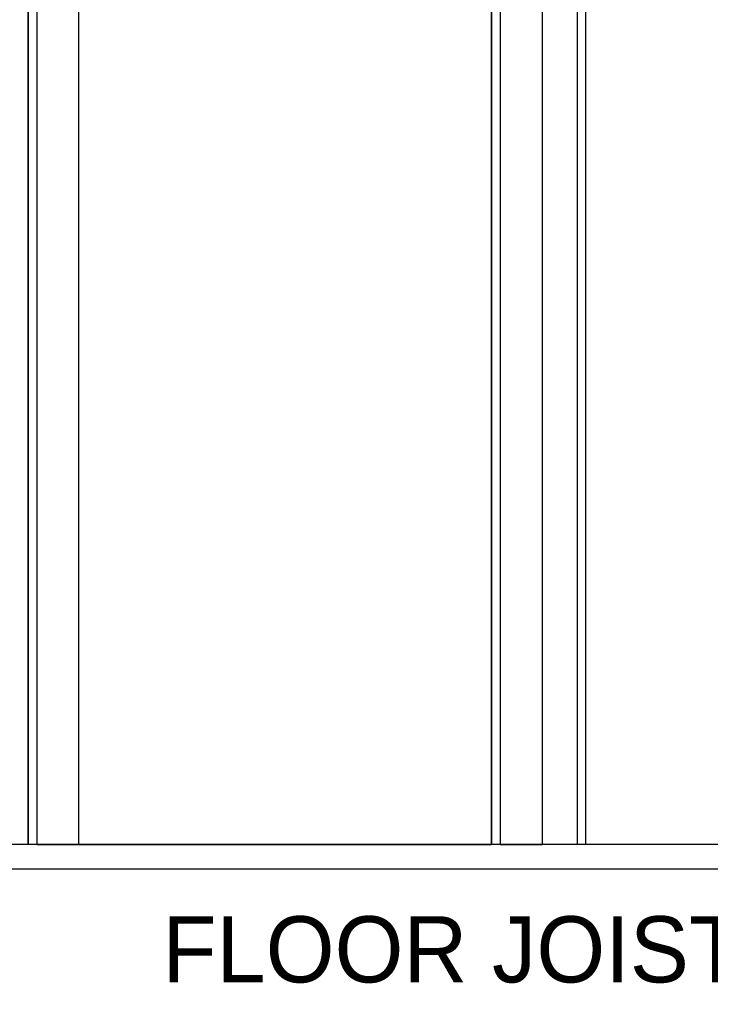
# Model space of a CAD drawing. Extents: x 4834 to 83801, y -13735 to 32221.
# Drawn here: x 13507.5 to 13549.2, y -12506.1 to -12446.7 of the extents above; entities that cross this region are included whole.
import ezdxf

# ---------------------------------------------------------------- set-up
doc = ezdxf.new("R2010")
doc.units = 0
doc.header["$LTSCALE"] = 8
doc.header["$MEASUREMENT"] = 0
doc.layers.add('A-DOOR', color=2, linetype='Continuous')
doc.layers.add('A-DOOR-FRAM', color=31, linetype='Continuous', lineweight=9)
doc.layers.add('ELEVATION', color=7, linetype='Continuous', lineweight=25, true_color=0xdda54b)
doc.styles.get("Standard").update_dxf_attribs({"font": 'stylu.ttf'})

# ---------------------------------------------------------------- blocks, each defined once
blk = doc.blocks.new('Single-Flush - 30_ x 84_-367879-Section 1')
at = {"layer": 'A-DOOR', "lineweight": 9}
for p, q in [((785.638, 0), (785.638, 84)), ((760.726, 0), (785.638, 0))]:
    blk.add_line(p, q, dxfattribs=at)
at = {"layer": 'A-DOOR-FRAM'}
for p, q in [((757.652, 87), (757.652, 0)), ((757.652, 0), (757.652, 87)), ((758.182, 87), (758.182, 0)), ((788.712, 0), (788.712, 87)), ((760.726, 0), (760.726, 84)), ((785.638, 0), (785.638, 84)), ((786.168, 84), (786.168, 0)), ((758.182, 0), (757.652, 0)), ((758.182, 0), (760.726, 0)), ((786.168, 0), (785.638, 0)), ((786.168, 0), (788.712, 0))]:
    blk.add_line(p, q, dxfattribs=at)

msp = doc.modelspace()

# ---------------------------------------------------------------- linework, layer by layer
at = {"layer": 'ELEVATION', "color": 6, "linetype": 'Continuous', "lineweight": 0}
for p, q in [((13541.13958, -12400.53771), (13541.13958, -12496.53771)), ((13541.64958, -12400.53771), (13541.64958, -12496.53771)), ((13535.96385, -12412.53771), (13535.96385, -12496.53771)), ((13541.13958, -12496.53771), (13539.03791, -12496.53771))]:
    msp.add_line(p, q, dxfattribs=at)
for points in [[(13899.01029, -12496.53771), (13192.59538, -12496.53771)], [(13192.59538, -12497.99524), (13898.86453, -12497.99524)]]:
    msp.add_lwpolyline(points, dxfattribs=at)

# ---------------------------------------------------------------- block references
msp.add_blockref('Single-Flush - 30_ x 84_-367879-Section 1', (12750.32625, -12496.53771), dxfattribs=at)

# ---------------------------------------------------------------- texts
at = {"layer": 'ELEVATION', "color": 6, "linetype": 'Continuous', "lineweight": 0, "insert": (13582.66175, -12500.86688), "char_height": 4, "width": 112.525503, "attachment_point": 3}
msp.add_mtext('{\\fStylus BT|b0|i0|c0|p34;FLOOR JOIST (PER PLAN)}', dxfattribs=at)

doc.saveas('drawing.dxf')
